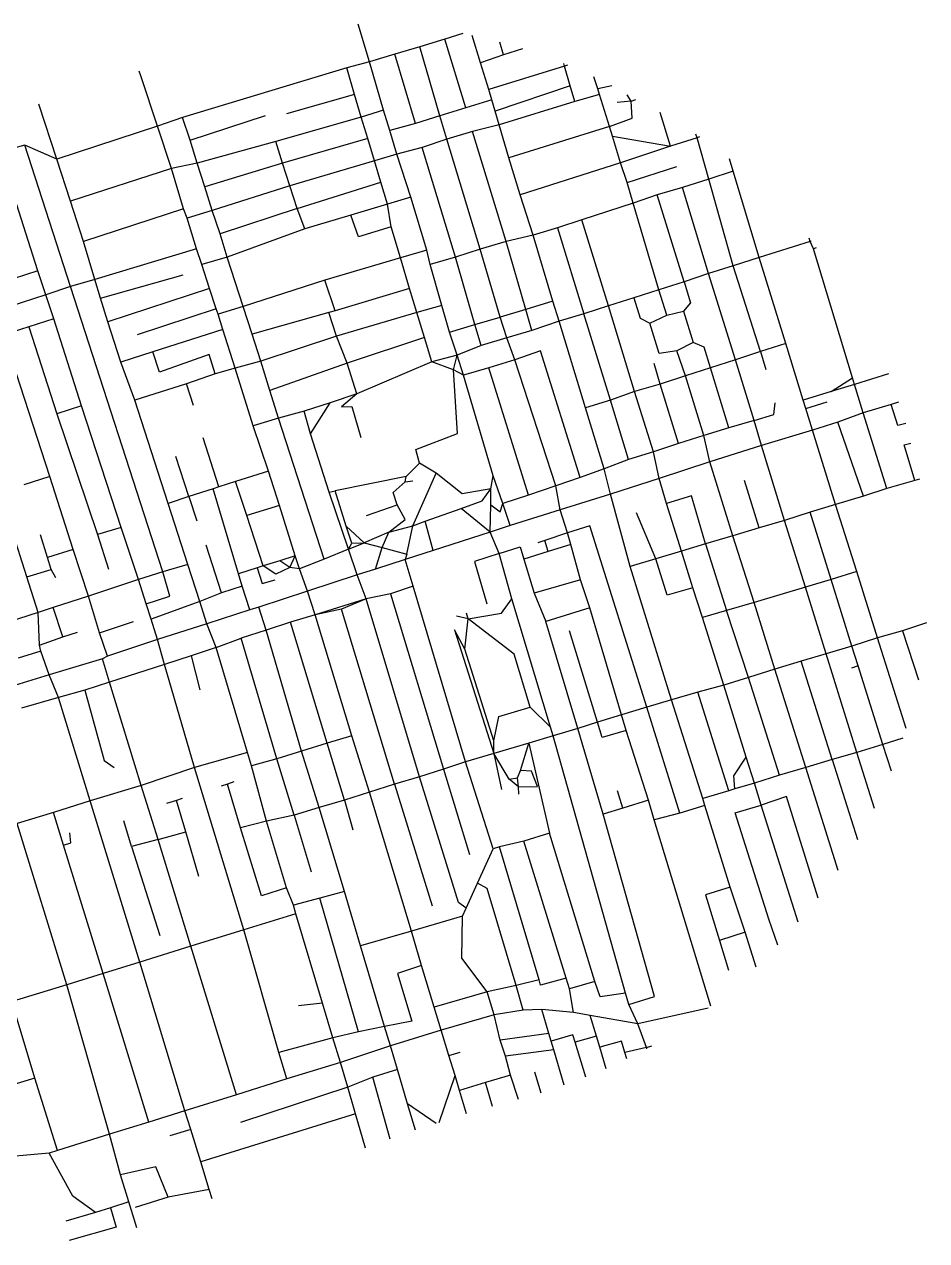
# Model space of a CAD drawing. Header units: metres. Extents: x 625162 to 628314, y 4834254 to 4836683.
# Drawn here: x 626588 to 628314, y 4834355 to 4836683 of the extents above; entities that cross this region are included whole.
import ezdxf

# ---------------------------------------------------------------- set-up
doc = ezdxf.new("R2010")
doc.units = ezdxf.units.M

msp = doc.modelspace()

# ---------------------------------------------------------------- linework, layer by layer
at = {"layer": 'ROADS'}
for points in [[(627248.2, 4836611.1), (627226.6, 4836682.8)], [(627392.5, 4836654.2), (627344.5, 4836639.6)], [(627427.2, 4836665.3), (627392.5, 4836654.2)], [(627432.4, 4836522.9), (627392.5, 4836654.2)], [(627460.6, 4836608.9), (627444.6, 4836661.2)], [(627344.5, 4836639.6), (627297, 4836625.4)], [(627383, 4836507.8), (627344.5, 4836639.6)], [(627505, 4836624.4), (627497.9, 4836648.8)], [(627541, 4836636.1), (627505, 4836624.4)], [(627248.2, 4836611.1), (627204.8, 4836599.3)], [(627297, 4836625.4), (627248.2, 4836611.1)], [(627275.3, 4836518.6), (627248.2, 4836611.1)], [(627336.4, 4836493.2), (627297, 4836625.4)], [(627505, 4836624.4), (627460.6, 4836608.9)], [(627476.5, 4836557.8), (627460.6, 4836608.9)], [(627621.7, 4836602.9), (627620.1, 4836608.1)], [(626810.7, 4836583.9), (626807.6, 4836593.3)], [(626842.5, 4836488), (626810.7, 4836583.9)], [(627204.8, 4836599.3), (626890.6, 4836504.7)], [(627219.5, 4836548.7), (627204.8, 4836599.3)], [(627621.7, 4836602.9), (627476.5, 4836557.8)], [(627627.2, 4836604.8), (627621.7, 4836602.9)], [(627632, 4836565.2), (627621.7, 4836602.9)], [(627632, 4836565.2), (627488.6, 4836516.8)], [(627641.4, 4836535), (627632, 4836565.2)], [(627684.9, 4836559.3), (627677.7, 4836582)], [(627712, 4836564.8), (627684.9, 4836559.3)], [(627219.5, 4836548.7), (627089.7, 4836511.2)], [(627232.7, 4836505.2), (627219.5, 4836548.7)], [(627482.3, 4836538.2), (627432.4, 4836522.9)], [(627482.3, 4836538.2), (627476.5, 4836557.8)], [(627488.6, 4836516.8), (627482.3, 4836538.2)], [(627688.5, 4836548.2), (627641.4, 4836535)], [(627688.5, 4836548.2), (627684.9, 4836559.3)], [(627707.4, 4836487.3), (627688.5, 4836548.2)], [(627748.9, 4836536), (627741.6, 4836547.6)], [(627748.9, 4836536), (627757.8, 4836539.1)], [(626616.3, 4836528), (626615.6, 4836530.2)], [(626650.5, 4836424.6), (626616.3, 4836528)], [(627275.3, 4836518.6), (627232.7, 4836505.2)], [(627287, 4836479.6), (627275.3, 4836518.6)], [(627432.4, 4836522.9), (627383, 4836507.8)], [(627496.4, 4836490.6), (627488.6, 4836516.8)], [(627641.4, 4836535), (627496.4, 4836490.6)], [(627707.4, 4836487.3), (627750.6, 4836502.9), (627748.9, 4836536)], [(627748.9, 4836536), (627722.4, 4836533.2)], [(627824.2, 4836449.4), (627804.4, 4836514.1)], [(626890.6, 4836504.7), (626842.5, 4836488)], [(626905, 4836461.3), (626890.6, 4836504.7)], [(626905, 4836461.3), (627049.2, 4836508)], [(627232.7, 4836505.2), (627069.1, 4836458.7)], [(627245, 4836464), (627232.7, 4836505.2)], [(627336.4, 4836493.2), (627287, 4836479.6)], [(627383, 4836507.8), (627336.4, 4836493.2)], [(627396.1, 4836462.8), (627383, 4836507.8)], [(627496.4, 4836490.6), (627445.5, 4836477.6)], [(627514.9, 4836427.6), (627496.4, 4836490.6)], [(626842.5, 4836488), (626650.5, 4836424.6)], [(626869.6, 4836406.9), (626842.5, 4836488)], [(627300.6, 4836434.3), (627287, 4836479.6)], [(627445.5, 4836477.6), (627396.1, 4836462.8)], [(627509.6, 4836267), (627445.5, 4836477.6)], [(627707.4, 4836487.3), (627514.9, 4836427.6)], [(627713, 4836468.6), (627707.4, 4836487.3)], [(627728.3, 4836417.9), (627713, 4836468.6)], [(627713, 4836468.6), (627824.2, 4836449.4)], [(627875, 4836465.7), (627872.5, 4836472.6)], [(627879.7, 4836467.2), (627875, 4836465.7)], [(626589.1, 4836451.8), (626541.3, 4836438.7)], [(626676.6, 4836180.9), (626589.1, 4836451.8)], [(626650.5, 4836424.6), (626589.1, 4836451.8)], [(626918.8, 4836417.2), (626905, 4836461.3)], [(627069.1, 4836458.7), (626918.8, 4836417.2)], [(627081.8, 4836417.1), (627069.1, 4836458.7)], [(627245, 4836464), (627081.8, 4836417.1)], [(627257.8, 4836421.8), (627245, 4836464)], [(627349.1, 4836447.3), (627300.6, 4836434.3)], [(627396.1, 4836462.8), (627349.1, 4836447.3)], [(627412.6, 4836236.9), (627349.1, 4836447.3)], [(627460.3, 4836252.4), (627396.1, 4836462.8)], [(627824.2, 4836449.4), (627728.3, 4836417.9)], [(627875, 4836465.7), (627824.2, 4836449.4)], [(627897.8, 4836386.4), (627875, 4836465.7)], [(626676.1, 4836344.4), (626650.5, 4836424.6)], [(627257.8, 4836421.8), (627096, 4836373.8)], [(627300.6, 4836434.3), (627257.8, 4836421.8)], [(627270.1, 4836380.6), (627257.8, 4836421.8)], [(627327.4, 4836352), (627300.6, 4836434.3)], [(627536.7, 4836356.7), (627514.9, 4836427.6)], [(627943.9, 4836401.8), (627936.8, 4836425.4)], [(626869.6, 4836406.9), (626676.1, 4836344.4)], [(626918.8, 4836417.2), (626869.6, 4836406.9)], [(626892.6, 4836329.8), (626869.6, 4836406.9)], [(626933.1, 4836371.6), (626918.8, 4836417.2)], [(627081.8, 4836417.1), (626933.1, 4836371.6)], [(627096, 4836373.8), (627081.8, 4836417.1)], [(627728.3, 4836417.9), (627536.7, 4836356.7)], [(627741.3, 4836379.8), (627728.3, 4836417.9)], [(627741.3, 4836379.8), (627836.2, 4836410.7)], [(627943.9, 4836401.8), (627897.8, 4836386.4)], [(627993.9, 4836236.6), (627943.9, 4836401.8)], [(626613.9, 4836211.1), (626555.2, 4836395.6)], [(627096, 4836373.8), (626947.5, 4836326.8)], [(627110.1, 4836330.6), (627096, 4836373.8)], [(627110.1, 4836330.6), (627270.1, 4836380.6)], [(627282.9, 4836338.9), (627270.1, 4836380.6)], [(627752.6, 4836340.7), (627741.3, 4836379.8)], [(627897.8, 4836386.4), (627846.9, 4836370.7)], [(627944.4, 4836220.9), (627897.8, 4836386.4)], [(626947.5, 4836326.8), (626933.1, 4836371.6)], [(627327.4, 4836352), (627282.9, 4836338.9)], [(627358.3, 4836250.5), (627327.4, 4836352)], [(627561.4, 4836279.2), (627536.7, 4836356.7)], [(627798.6, 4836356.2), (627752.6, 4836340.7)], [(627846.9, 4836370.7), (627798.6, 4836356.2)], [(627850.6, 4836190.2), (627798.6, 4836356.2)], [(627897.1, 4836205.9), (627846.9, 4836370.7)], [(626701.1, 4836267.4), (626676.1, 4836344.4)], [(626892.6, 4836329.8), (626701.1, 4836267.4)], [(626899.8, 4836312), (626892.6, 4836329.8)], [(626947.5, 4836326.8), (626899.8, 4836312)], [(626962.4, 4836281.6), (626947.5, 4836326.8)], [(627110.1, 4836330.6), (626962.4, 4836281.6)], [(627124.4, 4836291.3), (627110.1, 4836330.6)], [(627282.9, 4836338.9), (627212.8, 4836317.5)], [(627289.7, 4836295), (627282.9, 4836338.9)], [(627752.6, 4836340.7), (627654.6, 4836308.6)], [(627801.8, 4836174.6), (627752.6, 4836340.7)], [(626917.3, 4836253.1), (626899.8, 4836312)], [(627212.8, 4836317.5), (627124.4, 4836291.3)], [(627289.7, 4836295), (627227.2, 4836276.4), (627212.8, 4836317.5)], [(627654.6, 4836308.6), (627608, 4836293.5)], [(627705.8, 4836144.3), (627654.6, 4836308.6)], [(626976, 4836237.1), (626962.4, 4836281.6)], [(627124.4, 4836291.3), (626976, 4836237.1)], [(627308, 4836235.7), (627289.7, 4836295)], [(627608, 4836293.5), (627561.4, 4836279.2)], [(627608, 4836293.5), (627658.3, 4836128.6)], [(626722.7, 4836194.7), (626701.1, 4836267.4)], [(627509.6, 4836267), (627460.3, 4836252.4)], [(627561.4, 4836279.2), (627509.6, 4836267)], [(627547.2, 4836137), (627509.6, 4836267)], [(627599.4, 4836153.1), (627561.4, 4836279.2)], [(628091.3, 4836267.5), (627993.9, 4836236.6)], [(628091.3, 4836267.5), (628089.5, 4836273.5)], [(628091.3, 4836267.5), (628093.5, 4836268.2)], [(628097.6, 4836253.4), (628091.3, 4836267.5)], [(626917.3, 4836253.1), (626722.7, 4836194.7)], [(626927.8, 4836223), (626917.3, 4836253.1)], [(626976, 4836237.1), (626927.8, 4836223)], [(627007, 4836142.7), (626976, 4836237.1)], [(627308, 4836235.7), (627163.2, 4836193.2)], [(627358.3, 4836250.5), (627308, 4836235.7)], [(627324.6, 4836177.4), (627308, 4836235.7)], [(627364.3, 4836223), (627358.3, 4836250.5)], [(627412.6, 4836236.9), (627364.3, 4836223)], [(627460.3, 4836252.4), (627412.6, 4836236.9)], [(627450.1, 4836108.1), (627412.6, 4836236.9)], [(627498.6, 4836122.5), (627460.3, 4836252.4)], [(627993.9, 4836236.6), (627944.4, 4836220.9)], [(628045.1, 4836071.7), (627993.9, 4836236.6)], [(628103.2, 4836255.1), (628097.6, 4836253.4)], [(628172.6, 4836006.2), (628097.6, 4836253.4)], [(626613.9, 4836211.1), (626566.6, 4836195.6)], [(626629.4, 4836165.4), (626613.9, 4836211.1)], [(626942, 4836177.3), (626927.8, 4836223)], [(627386.7, 4836144.8), (627364.3, 4836223)], [(627944.4, 4836220.9), (627897.1, 4836205.9)], [(627996.6, 4836056.5), (627944.4, 4836220.9)], [(626722.7, 4836194.7), (626676.6, 4836180.9)], [(626734, 4836158.7), (626722.7, 4836194.7)], [(626734, 4836158.7), (626892, 4836203.2)], [(627163.2, 4836193.2), (627007, 4836142.7)], [(627182.5, 4836134.8), (627163.2, 4836193.2)], [(627850.6, 4836190.2), (627801.8, 4836174.6)], [(627850.6, 4836190.2), (627862.8, 4836149.7), (627848.8, 4836134)], [(627897.1, 4836205.9), (627850.6, 4836190.2)], [(627948.5, 4836040.8), (627897.1, 4836205.9)], [(626629.4, 4836165.4), (626534.3, 4836134.8)], [(626676.6, 4836180.9), (626629.4, 4836165.4)], [(626644.3, 4836119.5), (626629.4, 4836165.4)], [(626852.8, 4835634.9), (626676.6, 4836180.9)], [(626942, 4836177.3), (626748, 4836113.7)], [(626955.3, 4836138.5), (626942, 4836177.3)], [(627324.6, 4836177.4), (627182.5, 4836134.8)], [(627339.1, 4836131.2), (627324.6, 4836177.4)], [(627801.8, 4836174.6), (627754.4, 4836159.3)], [(627817.4, 4836126.4), (627801.8, 4836174.6)], [(626748, 4836113.7), (626734, 4836158.7)], [(627007, 4836142.7), (626958.7, 4836128)], [(627023.7, 4836090.1), (627007, 4836142.7)], [(627386.7, 4836144.8), (627339.1, 4836131.2)], [(627401.7, 4836093.9), (627386.7, 4836144.8)], [(627599.4, 4836153.1), (627547.2, 4836137)], [(627611.5, 4836114.5), (627599.4, 4836153.1)], [(627705.8, 4836144.3), (627658.3, 4836128.6)], [(627754.4, 4836159.3), (627705.8, 4836144.3)], [(627755.6, 4835979.9), (627705.8, 4836144.3)], [(627754.4, 4836159.3), (627766.5, 4836120.4), (627784.4, 4836110.7)], [(626644.3, 4836119.5), (626596.5, 4836104.2)], [(626697.5, 4835952.5), (626644.3, 4836119.5)], [(626955.3, 4836138.5), (626803.6, 4836088.8)], [(626958.7, 4836128), (626955.3, 4836138.5)], [(626967.9, 4836099.1), (626958.7, 4836128)], [(627170.7, 4836131.4), (627023.7, 4836090.1)], [(627182.5, 4836134.8), (627170.7, 4836131.4)], [(627185.5, 4836086), (627170.7, 4836131.4)], [(627339.1, 4836131.2), (627185.5, 4836086)], [(627353.7, 4836083.5), (627339.1, 4836131.2)], [(627450.1, 4836108.1), (627498.6, 4836122.5)], [(627547.2, 4836137), (627498.6, 4836122.5)], [(627510.9, 4836082.9), (627498.6, 4836122.5)], [(627559, 4836097.2), (627547.2, 4836137)], [(627658.3, 4836128.6), (627611.5, 4836114.5)], [(627709.4, 4835963.5), (627658.3, 4836128.6)], [(627784.4, 4836110.7), (627817.4, 4836126.4)], [(627817.4, 4836126.4), (627848.8, 4836134)], [(627848.8, 4836134), (627867.9, 4836073.7)], [(626596.5, 4836104.2), (626549.1, 4836088.9)], [(626596.5, 4836104.2), (626650, 4835937.3)], [(626772.8, 4836036.4), (626748, 4836113.7)], [(626967.9, 4836099.1), (626833.9, 4836056.3)], [(626991.4, 4836024.6), (626967.9, 4836099.1)], [(627401.7, 4836093.9), (627450.1, 4836108.1)], [(627461.8, 4836068.5), (627450.1, 4836108.1)], [(627559, 4836097.2), (627510.9, 4836082.9)], [(627611.5, 4836114.5), (627559, 4836097.2)], [(627661.8, 4835948.9), (627611.5, 4836114.5)], [(627836.2, 4836057.8), (627802.4, 4836052.6), (627784.4, 4836110.7)], [(626637, 4835817.3), (626549.1, 4836088.9)], [(627040.5, 4836038.1), (627023.7, 4836090.1)], [(627185.5, 4836086), (627040.5, 4836038.1)], [(627205.5, 4836034.5), (627185.5, 4836086)], [(627353.7, 4836083.5), (627205.5, 4836034.5)], [(627367.6, 4836036.7), (627353.7, 4836083.5)], [(627416, 4836050), (627401.7, 4836093.9)], [(627510.9, 4836082.9), (627461.8, 4836068.5)], [(627526.6, 4836041), (627510.9, 4836082.9)], [(627867.9, 4836073.7), (627836.2, 4836057.8)], [(627901, 4836025.7), (627888.6, 4836065.3), (627867.9, 4836073.7)], [(628045.1, 4836071.7), (627996.6, 4836056.5)], [(628078.1, 4835963.4), (628045.1, 4836071.7)], [(626833.9, 4836056.3), (626772.8, 4836036.4)], [(626953.4, 4836013.7), (626941.8, 4836050.9), (626846.9, 4836017), (626833.9, 4836056.3)], [(627416, 4836050), (627367.6, 4836036.7)], [(627409.2, 4836021.6), (627416, 4836050)], [(627461.8, 4836068.5), (627416, 4836050)], [(627428.5, 4836011.5), (627416, 4836050)], [(627651.4, 4835815.3), (627575.3, 4836057.9), (627526.6, 4836041)], [(627852.8, 4836010), (627836.2, 4836057.8)], [(627996.6, 4836056.5), (627948.5, 4836040.8)], [(627996.6, 4836056.5), (628006.8, 4836022.1)], [(626799.3, 4835963.6), (626772.8, 4836036.4)], [(626991.4, 4836024.6), (626953.4, 4836013.7)], [(627040.5, 4836038.1), (626991.4, 4836024.6)], [(627026, 4835914.4), (626991.4, 4836024.6)], [(627057.5, 4835981.8), (627040.5, 4836038.1)], [(627205.5, 4836034.5), (627057.5, 4835981.8)], [(627224.1, 4835975.5), (627205.5, 4836034.5)], [(627367.6, 4836036.7), (627224.1, 4835975.5)], [(627409.2, 4836021.6), (627367.6, 4836036.7)], [(627476.7, 4836025.6), (627428.5, 4836011.5)], [(627526.6, 4836041), (627476.7, 4836025.6)], [(627552.4, 4835781.5), (627476.7, 4836025.6)], [(627604.7, 4835799.8), (627526.6, 4836041)], [(627804.6, 4835994.5), (627792.9, 4836034)], [(627901, 4836025.7), (627852.8, 4836010)], [(627948.5, 4836040.8), (627901, 4836025.7)], [(627936, 4835910.8), (627901, 4836025.7)], [(627984.3, 4835924.9), (627948.5, 4836040.8)], [(626953.4, 4836013.7), (626898.5, 4835995)], [(627344.3, 4835843.1), (627337, 4835869.2), (627416.8, 4835899.7), (627409.2, 4836021.6)], [(627428.5, 4836011.5), (627409.2, 4836021.6)], [(627485.1, 4835819.1), (627428.5, 4836011.5)], [(627852.8, 4836010), (627804.6, 4835994.5)], [(627888.1, 4835896), (627852.8, 4836010)], [(628131.8, 4835980.2), (628172.6, 4836006.2)], [(628176.3, 4835993.8), (628172.6, 4836006.2)], [(628241.3, 4836013.9), (628176.3, 4835993.8)], [(626898.5, 4835995), (626799.3, 4835963.6)], [(626911.7, 4835953.3), (626898.5, 4835995)], [(627074.6, 4835929), (627057.5, 4835981.8)], [(627755.6, 4835979.9), (627709.4, 4835963.5)], [(627804.6, 4835994.5), (627755.6, 4835979.9)], [(627791.5, 4835864.7), (627755.6, 4835979.9)], [(627839.6, 4835880.4), (627804.6, 4835994.5)], [(628131.8, 4835980.2), (628078.1, 4835963.4)], [(628176.3, 4835993.8), (628131.8, 4835980.2)], [(628193.1, 4835939.1), (628176.3, 4835993.8)], [(626863.3, 4835765.8), (626799.3, 4835963.6)], [(627173.3, 4835958.8), (627123.7, 4835942.6)], [(627135.8, 4835899.2), (627173.3, 4835958.8)], [(627224.1, 4835975.5), (627173.3, 4835958.8)], [(627224.1, 4835975.5), (627194.8, 4835951.1), (627214.3, 4835951.3), (627231.8, 4835892.1)], [(627709.4, 4835963.5), (627661.8, 4835948.9)], [(627743.7, 4835850.2), (627709.4, 4835963.5)], [(627984.3, 4835924.9), (628021.7, 4835936.1), (628024.4, 4835958.4)], [(628082.9, 4835947.4), (628078.1, 4835963.4)], [(628082.9, 4835947.4), (628124.2, 4835960.2)], [(628246.1, 4835955.3), (628193.1, 4835939.1)], [(628260.5, 4835959.7), (628246.1, 4835955.3)], [(628274.3, 4835918.7), (628259.2, 4835915.3), (628246.1, 4835955.3)], [(626697.5, 4835952.5), (626650, 4835937.3)], [(626650, 4835937.3), (626728.1, 4835706.3)], [(626773.6, 4835719.7), (626697.5, 4835952.5)], [(627123.7, 4835942.6), (627074.6, 4835929)], [(627135.8, 4835899.2), (627123.7, 4835942.6)], [(627697.5, 4835832.5), (627661.8, 4835948.9)], [(628096.1, 4835906), (628082.9, 4835947.4)], [(628193.1, 4835939.1), (628144.2, 4835921.8)], [(628238.1, 4835794.4), (628193.1, 4835939.1)], [(627074.6, 4835929), (627026, 4835914.4)], [(627055.3, 4835828), (627026, 4835914.4)], [(627161.8, 4835659.6), (627074.6, 4835929)], [(627936, 4835910.8), (627888.1, 4835896)], [(627984.3, 4835924.9), (627936, 4835910.8)], [(627998.6, 4835876.7), (627984.3, 4835924.9)], [(628144.2, 4835921.8), (628096.1, 4835906)], [(628193.7, 4835779.9), (628144.2, 4835921.8)], [(626960.2, 4835797.8), (626930.2, 4835891.4)], [(627171.4, 4835787.8), (627135.8, 4835899.2)], [(627888.1, 4835896), (627839.6, 4835880.4)], [(627899.5, 4835845.6), (627888.1, 4835896)], [(628096.1, 4835906), (627998.6, 4835876.7)], [(628140.2, 4835763.8), (628096.1, 4835906)], [(627791.5, 4835864.7), (627743.7, 4835850.2)], [(627839.6, 4835880.4), (627791.5, 4835864.7)], [(627802.4, 4835813.7), (627791.5, 4835864.7)], [(627998.6, 4835876.7), (627899.5, 4835845.6)], [(628042.1, 4835733.4), (627998.6, 4835876.7)], [(628291.9, 4835809.8), (628271, 4835877.8), (628283.9, 4835881.6)], [(626902.8, 4835779), (626878.1, 4835855.6)], [(627318.5, 4835817.8), (627344.3, 4835843.1)], [(627375.8, 4835823.8), (627344.3, 4835843.1)], [(627743.7, 4835850.2), (627697.5, 4835832.5)], [(627899.5, 4835845.6), (627802.4, 4835813.7)], [(627943.8, 4835704.1), (627899.5, 4835845.6)], [(626637, 4835817.3), (626587, 4835801.3)], [(626681.2, 4835678.1), (626637, 4835817.3)], [(627055.3, 4835828), (626992, 4835807.7)], [(627075.9, 4835762), (627055.3, 4835828)], [(627318.5, 4835817.8), (627182.4, 4835790.2)], [(627316.9, 4835807.6), (627318.5, 4835817.8)], [(627331.5, 4835723.2), (627375.8, 4835823.8)], [(627480.2, 4835793.8), (627425.5, 4835784.2), (627375.8, 4835823.8)], [(627480.2, 4835793.8), (627485.1, 4835819.1)], [(627503.3, 4835765.7), (627485.1, 4835819.1)], [(627651.4, 4835815.3), (627604.7, 4835799.8)], [(627697.5, 4835832.5), (627651.4, 4835815.3)], [(627709.4, 4835783.8), (627697.5, 4835832.5)], [(626949.5, 4835793.7), (626902.8, 4835779)], [(626960.2, 4835797.8), (626949.5, 4835793.7)], [(626997.5, 4835631.2), (626949.5, 4835793.7)], [(626992, 4835807.7), (626960.2, 4835797.8)], [(627014, 4835742.7), (626992, 4835807.7)], [(627301.4, 4835763), (627293.6, 4835787.1), (627316.9, 4835807.6)], [(627316.9, 4835807.6), (627331, 4835809.5)], [(627423.5, 4835756.3), (627463.7, 4835771.2), (627480.2, 4835793.8)], [(627480.3, 4835763.5), (627480.2, 4835793.8)], [(627604.7, 4835799.8), (627552.4, 4835781.5)], [(627613.2, 4835753.9), (627604.7, 4835799.8)], [(627802.4, 4835813.7), (627709.4, 4835783.8)], [(627816.9, 4835766.1), (627802.4, 4835813.7)], [(627993.8, 4835719.1), (627966.1, 4835809.9)], [(628238.1, 4835794.4), (628193.7, 4835779.9)], [(628291.9, 4835809.8), (628238.1, 4835794.4)], [(628300.4, 4835812.3), (628291.9, 4835809.8)], [(626593, 4835625.3), (626541, 4835786.4)], [(626902.8, 4835779), (626863.3, 4835765.8)], [(626902.8, 4835779), (626918, 4835732.4)], [(627171.4, 4835787.8), (627182.4, 4835790.2)], [(627208.4, 4835678.4), (627171.4, 4835787.8)], [(627204, 4835722.7), (627182.4, 4835790.2)], [(627552.4, 4835781.5), (627503.3, 4835765.7)], [(627709.4, 4835783.8), (627613.2, 4835753.9)], [(627747.2, 4835645), (627709.4, 4835783.8)], [(627891.4, 4835688.5), (627864.4, 4835780.7), (627816.9, 4835766.1)], [(628193.7, 4835779.9), (628140.2, 4835763.8)], [(626900.7, 4835649.3), (626863.3, 4835765.8)], [(627075.9, 4835762), (627014, 4835742.7)], [(627106.5, 4835666), (627075.9, 4835762)], [(627242.8, 4835742.9), (627301.4, 4835763)], [(627285.5, 4835710.8), (627316.8, 4835735.4), (627301.4, 4835763)], [(627354.7, 4835732.1), (627423.5, 4835756.3)], [(627479.4, 4835710.9), (627423.5, 4835756.3)], [(627479.4, 4835710.9), (627480.3, 4835763.5)], [(627480.3, 4835763.5), (627498.5, 4835749.7), (627503.3, 4835765.7)], [(627517.2, 4835723.5), (627503.3, 4835765.7)], [(627613.2, 4835753.9), (627517.2, 4835723.5)], [(627627, 4835709.6), (627613.2, 4835753.9)], [(627796.4, 4835659.7), (627759.4, 4835748.2)], [(627845.5, 4835674.6), (627816.9, 4835766.1)], [(628091.5, 4835749.5), (628042.1, 4835733.4)], [(628140.2, 4835763.8), (628091.5, 4835749.5)], [(628131.3, 4835620.6), (628091.5, 4835749.5)], [(628180.5, 4835635.8), (628140.2, 4835763.8)], [(627044.8, 4835646.4), (627014, 4835742.7)], [(627214.3, 4835689.8), (627204, 4835722.7)], [(627238.5, 4835690.9), (627204, 4835722.7)], [(627285.5, 4835710.8), (627331.5, 4835723.2)], [(627319.9, 4835669.1), (627331.5, 4835723.2)], [(627331.5, 4835723.2), (627354.7, 4835732.1)], [(627370.2, 4835675.6), (627354.7, 4835732.1)], [(627517.2, 4835723.5), (627479.4, 4835710.9)], [(627779.1, 4835376.3), (627670, 4835723), (627627, 4835709.6)], [(628042.1, 4835733.4), (627993.8, 4835719.1)], [(628082.3, 4835606), (628042.1, 4835733.4)], [(626632.5, 4835662.5), (626618.8, 4835705.6)], [(626773.6, 4835719.7), (626728.1, 4835706.3)], [(626728.1, 4835706.3), (626748.9, 4835640.3)], [(626806.2, 4835620.3), (626773.6, 4835719.7)], [(627285.5, 4835710.8), (627238.5, 4835690.9)], [(627272.8, 4835681.8), (627285.5, 4835710.8)], [(627479.4, 4835710.9), (627370.2, 4835675.6)], [(627496.4, 4835670.4), (627479.4, 4835710.9)], [(627627, 4835709.6), (627583.7, 4835695)], [(627633.8, 4835687.2), (627627, 4835709.6)], [(627943.8, 4835704.1), (627891.4, 4835688.5)], [(627993.8, 4835719.1), (627943.8, 4835704.1)], [(627984.1, 4835576.4), (627943.8, 4835704.1)], [(626681.2, 4835678.1), (626632.5, 4835662.5)], [(626710.5, 4835588.6), (626681.2, 4835678.1)], [(626965, 4835594.9), (626935.7, 4835686.1)], [(627208.4, 4835678.4), (627161.8, 4835659.6)], [(627208.4, 4835678.4), (627238.5, 4835690.9)], [(627208.4, 4835678.4), (627214.3, 4835689.8)], [(627225.1, 4835629.2), (627208.4, 4835678.4)], [(627214.3, 4835689.8), (627238.5, 4835690.9)], [(627238.5, 4835690.9), (627272.8, 4835681.8)], [(627260, 4835640.3), (627272.8, 4835681.8)], [(627272.8, 4835681.8), (627319.9, 4835669.1)], [(627370.2, 4835675.6), (627316.9, 4835658.4)], [(627496.4, 4835670.4), (627536.9, 4835682.9), (627543.9, 4835659.6)], [(627583.7, 4835695), (627570.5, 4835690.9)], [(627590.3, 4835673.8), (627583.7, 4835695)], [(627633.8, 4835687.2), (627590.3, 4835673.8)], [(627652.2, 4835619.8), (627633.8, 4835687.2)], [(627891.4, 4835688.5), (627845.5, 4835674.6)], [(627891.4, 4835688.5), (627931.3, 4835560.8)], [(626639.2, 4835639.5), (626632.5, 4835662.5)], [(627076.7, 4835656.4), (627044.8, 4835646.4)], [(627106.5, 4835666), (627076.7, 4835656.4)], [(627095.9, 4835643.7), (627076.7, 4835656.4)], [(627095.9, 4835643.7), (627106.5, 4835666)], [(627114.5, 4835641.1), (627106.5, 4835666)], [(627161.8, 4835659.6), (627114.5, 4835641.1)], [(627316.9, 4835658.4), (627260, 4835640.3)], [(627319.9, 4835669.1), (627316.9, 4835658.4)], [(627332.2, 4835607.4), (627316.9, 4835658.4)], [(627496.4, 4835670.4), (627449.2, 4835654.9), (627473, 4835574)], [(627520.4, 4835583.7), (627496.4, 4835670.4)], [(627590.3, 4835673.8), (627543.9, 4835659.6)], [(627543.9, 4835659.6), (627563.6, 4835594.2)], [(627796.4, 4835659.7), (627747.2, 4835645)], [(627845.5, 4835674.6), (627796.4, 4835659.7)], [(627866.7, 4835604.2), (627817.6, 4835590.6), (627796.4, 4835659.7)], [(627866.7, 4835604.2), (627845.5, 4835674.6)], [(626593, 4835625.3), (626639.2, 4835639.5)], [(626648.1, 4835623.7), (626639.2, 4835639.5)], [(626852.8, 4835634.9), (626806.2, 4835620.3)], [(626821.1, 4835574.1), (626866.3, 4835588.6), (626852.8, 4835634.9)], [(626900.7, 4835649.3), (626852.8, 4835634.9)], [(626923.8, 4835578.3), (626900.7, 4835649.3)], [(627033.7, 4835642.6), (626997.5, 4835631.2)], [(627005.1, 4835607.5), (626997.5, 4835631.2)], [(627044.8, 4835646.4), (627033.7, 4835642.6)], [(627033.7, 4835642.6), (627043.3, 4835613), (627068.2, 4835619.9)], [(627095.9, 4835643.7), (627069.1, 4835630.5), (627044.8, 4835646.4)], [(627114.5, 4835641.1), (627095.9, 4835643.7)], [(627129.6, 4835598.1), (627114.5, 4835641.1)], [(627225.1, 4835629.2), (627129.6, 4835598.1)], [(627260, 4835640.3), (627225.1, 4835629.2)], [(627242.1, 4835583.7), (627225.1, 4835629.2)], [(627825.9, 4835390.4), (627747.2, 4835645)], [(628180.5, 4835635.8), (628131.3, 4835620.6)], [(628220.5, 4835508.6), (628180.5, 4835635.8)], [(626614.6, 4835557.3), (626593, 4835625.3)], [(626806.2, 4835620.3), (626710.5, 4835588.6)], [(626821.1, 4835574.1), (626806.2, 4835620.3)], [(627005.1, 4835607.5), (626965, 4835594.9)], [(627019.5, 4835562.3), (627005.1, 4835607.5)], [(627332.2, 4835607.4), (627288.4, 4835592.8)], [(627432.2, 4835271.5), (627332.2, 4835607.4)], [(627652.2, 4835619.8), (627563.6, 4835594.2)], [(627670.2, 4835565.9), (627652.2, 4835619.8)], [(628082.3, 4835606), (627984.1, 4835576.4)], [(628131.3, 4835620.6), (628082.3, 4835606)], [(628121.9, 4835478.2), (628082.3, 4835606)], [(628170.9, 4835493.1), (628131.3, 4835620.6)], [(626710.5, 4835588.6), (626643.3, 4835566.9)], [(626731.7, 4835518.2), (626710.5, 4835588.6)], [(626965, 4835594.9), (626923.8, 4835578.3)], [(627129.6, 4835598.1), (627036.9, 4835567.7)], [(627144.7, 4835552.7), (627129.6, 4835598.1)], [(627242.1, 4835583.7), (627144.7, 4835552.7)], [(627242.1, 4835583.7), (627194.8, 4835563.7)], [(627288.4, 4835592.8), (627242.1, 4835583.7)], [(627343.8, 4835242.8), (627242.1, 4835583.7)], [(627288.4, 4835592.8), (627389.8, 4835257.8)], [(627436.9, 4835545.4), (627500.7, 4835555.7), (627520.4, 4835583.7)], [(627594.9, 4835337.6), (627520.4, 4835583.7)], [(627563.6, 4835594.2), (627585.6, 4835540.3)], [(627885.2, 4835547.5), (627866.7, 4835604.2)], [(626643.3, 4835566.9), (626614.6, 4835557.3)], [(626661.9, 4835510.7), (626643.3, 4835566.9)], [(626830.5, 4835544.8), (626821.1, 4835574.1)], [(626923.8, 4835578.3), (626830.5, 4835544.8)], [(626937.4, 4835535.9), (626923.8, 4835578.3)], [(627019.5, 4835562.3), (626937.4, 4835535.9)], [(627036.9, 4835567.7), (627019.5, 4835562.3)], [(627050.8, 4835523.6), (627036.9, 4835567.7)], [(627194.8, 4835563.7), (627144.7, 4835552.7)], [(627296.2, 4835228.6), (627194.8, 4835563.7)], [(627670.2, 4835565.9), (627585.6, 4835540.3)], [(627730.5, 4835361.7), (627670.2, 4835565.9)], [(627931.3, 4835560.8), (627885.2, 4835547.5)], [(627984.1, 4835576.4), (627931.3, 4835560.8)], [(627973.6, 4835433), (627931.3, 4835560.8)], [(628023.9, 4835449.1), (627984.1, 4835576.4)], [(626614.6, 4835557.3), (626518.7, 4835526.9)], [(626616.9, 4835494.8), (626614.6, 4835557.3)], [(626731.7, 4835518.2), (626797, 4835539.9)], [(626842.7, 4835505.5), (626830.5, 4835544.8)], [(626937.4, 4835535.9), (626842.7, 4835505.5)], [(626954.8, 4835490.6), (626937.4, 4835535.9)], [(627097, 4835538.5), (627050.8, 4835523.6)], [(627144.7, 4835552.7), (627097, 4835538.5)], [(627167.3, 4835307.1), (627097, 4835538.5)], [(627214.4, 4835321.2), (627144.7, 4835552.7)], [(627436.9, 4835545.4), (627415.1, 4835550.2)], [(627430.7, 4835486.8), (627436.9, 4835545.4)], [(627436.9, 4835545.4), (627433.7, 4835555.9)], [(627555.8, 4835376.1), (627525.4, 4835477.5), (627436.9, 4835545.4)], [(627646.7, 4835335.1), (627585.6, 4835540.3)], [(627926, 4835418.4), (627885.2, 4835547.5)], [(628314.3, 4835537.8), (628267.9, 4835522.4)], [(626661.9, 4835510.7), (626689.8, 4835519.6)], [(626747.4, 4835474), (626731.7, 4835518.2)], [(627050.8, 4835523.6), (627002.6, 4835508.2)], [(627118.1, 4835291.8), (627050.8, 4835523.6)], [(627430.7, 4835486.8), (627410.9, 4835523.8), (627486.5, 4835287.5)], [(627684.4, 4835347.3), (627631.1, 4835521.9)], [(628267.9, 4835522.4), (628220.5, 4835508.6)], [(628267.9, 4835522.4), (628298.6, 4835428.7)], [(626616.9, 4835494.8), (626661.9, 4835510.7)], [(626619.7, 4835483.2), (626616.9, 4835494.8)], [(626842.7, 4835505.5), (626747.4, 4835474)], [(626856.2, 4835457.6), (626842.7, 4835505.5)], [(626954.8, 4835490.6), (626907.2, 4835474.2)], [(626954.8, 4835490.6), (627002.6, 4835508.2)], [(627014.9, 4835289.5), (626954.8, 4835490.6)], [(627071.2, 4835277.4), (627002.6, 4835508.2)], [(628170.9, 4835493.1), (628121.9, 4835478.2)], [(628220.5, 4835508.6), (628170.9, 4835493.1)], [(628183, 4835455.4), (628170.9, 4835493.1)], [(628275.2, 4835335.4), (628220.5, 4835508.6)], [(626619.7, 4835483.2), (626576.2, 4835470)], [(626635.3, 4835437.8), (626619.7, 4835483.2)], [(626737.9, 4835468.6), (626635.3, 4835437.8)], [(626747.4, 4835474), (626737.9, 4835468.6)], [(626751.2, 4835424.1), (626737.9, 4835468.6)], [(626907.2, 4835474.2), (626856.2, 4835457.6)], [(626907.2, 4835474.2), (626923.7, 4835409)], [(627486.5, 4835311.8), (627430.7, 4835486.8)], [(628121.9, 4835478.2), (628074.5, 4835463.9)], [(628180.6, 4835289.7), (628121.9, 4835478.2)], [(626856.2, 4835457.6), (626751.2, 4835424.1)], [(626913.6, 4835260.4), (626856.2, 4835457.6)], [(628023.9, 4835449.1), (627973.6, 4835433)], [(628074.5, 4835463.9), (628023.9, 4835449.1)], [(628083.3, 4835260.5), (628023.9, 4835449.1)], [(628133.8, 4835275.7), (628074.5, 4835463.9)], [(628183, 4835455.4), (628170.8, 4835451)], [(628230.7, 4835305), (628183, 4835455.4)], [(626635.3, 4835437.8), (626569.5, 4835417.3)], [(626653.5, 4835394.8), (626635.3, 4835437.8)], [(626751.2, 4835424.1), (626704, 4835408.4)], [(626811.3, 4835226.5), (626751.2, 4835424.1)], [(627973.6, 4835433), (627926, 4835418.4)], [(628032.9, 4835246.2), (627973.6, 4835433)], [(626704, 4835408.4), (626653.5, 4835394.8)], [(626704, 4835408.4), (626740.8, 4835274.1), (626760.1, 4835260.5)], [(627876.7, 4835404.8), (627825.9, 4835390.4)], [(627926, 4835418.4), (627876.7, 4835404.8)], [(627935.8, 4835216.3), (627876.7, 4835404.8)], [(627969.3, 4835280.3), (627926, 4835418.4)], [(626653.5, 4835394.8), (626582.6, 4835374.4)], [(626714.2, 4835196.7), (626653.5, 4835394.8)], [(627486.5, 4835311.8), (627495.7, 4835358.5), (627555.8, 4835376.1)], [(627594.9, 4835337.6), (627555.8, 4835376.1)], [(627779.1, 4835376.3), (627730.5, 4835361.7)], [(627825.9, 4835390.4), (627779.1, 4835376.3)], [(627842, 4835173.5), (627779.1, 4835376.3)], [(627886, 4835201.6), (627825.9, 4835390.4)], [(627730.5, 4835361.7), (627684.4, 4835347.3)], [(627739.6, 4835331.8), (627730.5, 4835361.7)], [(627599.9, 4835321.1), (627594.9, 4835337.6)], [(627646.7, 4835335.1), (627599.9, 4835321.1)], [(627684.4, 4835347.3), (627646.7, 4835335.1)], [(627695.4, 4835171.7), (627646.7, 4835335.1)], [(627739.6, 4835331.8), (627693.5, 4835318.1), (627684.4, 4835347.3)], [(627782, 4835197.9), (627739.6, 4835331.8)], [(627167.3, 4835307.1), (627118.1, 4835291.8)], [(627214.4, 4835321.2), (627167.3, 4835307.1)], [(627200.5, 4835198), (627167.3, 4835307.1)], [(627248.4, 4835213.2), (627214.4, 4835321.2)], [(627486.5, 4835287.5), (627486.5, 4835311.8)], [(627553.1, 4835307.2), (627486.5, 4835287.5)], [(627537, 4835254.7), (627553.1, 4835307.2)], [(627599.9, 4835321.1), (627553.1, 4835307.2)], [(627553.1, 4835307.2), (627592.5, 4835135.2)], [(627738.2, 4834829.1), (627599.9, 4835321.1)], [(628230.7, 4835305), (628180.6, 4835289.7)], [(628268.6, 4835316.6), (628230.7, 4835305)], [(628246.8, 4835253.5), (628230.7, 4835305)], [(627014.9, 4835289.5), (626913.6, 4835260.4)], [(627022.5, 4835264.1), (627014.9, 4835289.5)], [(627118.1, 4835291.8), (627071.2, 4835277.4)], [(627152.2, 4835184.1), (627118.1, 4835291.8)], [(627486.5, 4835287.5), (627432.2, 4835271.5)], [(627486.5, 4835287.5), (627501.1, 4835218.8)], [(627515.6, 4835238.4), (627486.5, 4835287.5)], [(627947.6, 4835219.8), (627945.7, 4835244.9), (627969.3, 4835280.3)], [(627985, 4835230.5), (627969.3, 4835280.3)], [(628180.6, 4835289.7), (628133.8, 4835275.7)], [(628214.2, 4835182.1), (628180.6, 4835289.7)], [(626913.6, 4835260.4), (626811.3, 4835226.5)], [(627007.9, 4834949.9), (626913.6, 4835260.4)], [(627071.2, 4835277.4), (627022.5, 4835264.1)], [(627051.6, 4835157.8), (627022.5, 4835264.1)], [(627104.1, 4835169.7), (627071.2, 4835277.4)], [(627389.8, 4835257.8), (627343.8, 4835242.8)], [(627432.2, 4835271.5), (627389.8, 4835257.8)], [(627389.8, 4835257.8), (627439.6, 4835094.4)], [(627485.2, 4835104.8), (627432.2, 4835271.5)], [(628083.3, 4835260.5), (628032.9, 4835246.2)], [(628133.8, 4835275.7), (628083.3, 4835260.5)], [(628144.9, 4835063.6), (628083.3, 4835260.5)], [(628133.8, 4835275.7), (628181.7, 4835122.6)], [(626989, 4835233), (626977, 4835228.5)], [(627343.8, 4835242.8), (627296.2, 4835228.6)], [(627433.3, 4834991.4), (627418.5, 4835002.6), (627343.8, 4835242.8)], [(627515.6, 4835238.4), (627531.7, 4835241.2)], [(627533.3, 4835223.9), (627515.6, 4835238.4)], [(627531.7, 4835241.2), (627537, 4835254.7)], [(627533.3, 4835223.9), (627531.7, 4835241.2)], [(627533.3, 4835223.9), (627570, 4835224.4), (627558.2, 4835253.8), (627537, 4835254.7)], [(628032.9, 4835246.2), (627985, 4835230.5)], [(626811.3, 4835226.5), (626714.2, 4835196.7)], [(626843.8, 4835122.6), (626811.3, 4835226.5)], [(626977, 4835228.5), (626964.7, 4835224.8)], [(627001.6, 4835145.2), (626977, 4835228.5)], [(627248.4, 4835213.2), (627200.5, 4835198)], [(627296.2, 4835228.6), (627248.4, 4835213.2)], [(627328.8, 4834947.7), (627248.4, 4835213.2)], [(627296.2, 4835228.6), (627368, 4834995.7)], [(627533.9, 4835209.9), (627533.3, 4835223.9)], [(627733.1, 4835183.1), (627722.9, 4835216.2)], [(627935.8, 4835216.3), (627886, 4835201.6)], [(627947.6, 4835219.8), (627935.8, 4835216.3)], [(627985, 4835230.5), (627947.6, 4835219.8)], [(627997.6, 4835188.6), (627985, 4835230.5)], [(626714.2, 4835196.7), (626644, 4835174.6)], [(626808.9, 4834888.5), (626714.2, 4835196.7)], [(626879.2, 4835197.7), (626860.3, 4835192)], [(626889.9, 4835201.3), (626879.2, 4835197.7)], [(626896.7, 4835137.3), (626879.2, 4835197.7)], [(627200.5, 4835198), (627152.2, 4835184.1)], [(627200.5, 4835198), (627216.4, 4835141.7)], [(627782, 4835197.9), (627733.1, 4835183.1)], [(627793.1, 4835160.6), (627782, 4835197.9)], [(627890.1, 4835187.9), (627842, 4835173.5)], [(627890.1, 4835187.9), (627886, 4835201.6)], [(627938.5, 4835031.4), (627890.1, 4835187.9)], [(628029.4, 4834920.6), (628012.2, 4834970.5), (627948.2, 4835174.1), (627997.6, 4835188.6)], [(628107, 4835010.6), (628046, 4835205.1), (627997.6, 4835188.6)], [(628068.5, 4834964.7), (627997.6, 4835188.6)], [(626644, 4835174.6), (626574.3, 4835153.6)], [(626662.8, 4835111.9), (626644, 4835174.6)], [(627104.1, 4835169.7), (627051.6, 4835157.8)], [(627152.2, 4835184.1), (627104.1, 4835169.7)], [(627104.1, 4835169.7), (627136.8, 4835060.9)], [(627200.6, 4835023.7), (627152.2, 4835184.1)], [(627733.1, 4835183.1), (627695.4, 4835171.7)], [(627744.7, 4834807.4), (627793.7, 4834822.4), (627695.4, 4835171.7)], [(627842, 4835173.5), (627793.1, 4835160.6)], [(626669.5, 4834844.7), (626574.3, 4835153.6)], [(626793.2, 4835109.8), (626778.1, 4835158.7)], [(627051.6, 4835157.8), (627001.6, 4835145.2)], [(627089.9, 4835030.6), (627042, 4835015.4), (627001.6, 4835145.2)], [(627089.9, 4835030.6), (627051.6, 4835157.8)], [(627901.6, 4834804.1), (627793.1, 4835160.6)], [(626662.8, 4835111.9), (626677.1, 4835116.6), (626674.8, 4835135.4)], [(626843.8, 4835122.6), (626793.2, 4835109.8)], [(626843.8, 4835122.6), (626896.7, 4835137.3)], [(626906.4, 4834918.7), (626843.8, 4835122.6)], [(626922.2, 4835052.1), (626896.7, 4835137.3)], [(627543.7, 4835120), (627496.9, 4835108.8)], [(627592.5, 4835135.2), (627543.7, 4835120)], [(627624.6, 4834857.7), (627543.7, 4835120)], [(627679.2, 4834851.1), (627592.5, 4835135.2)], [(626739, 4834866.8), (626662.8, 4835111.9)], [(626793.2, 4835109.8), (626847.4, 4834938.9)], [(627455, 4835039.4), (627485.2, 4835104.8)], [(627496.9, 4835108.8), (627485.2, 4835104.8)], [(627573.1, 4834854.5), (627496.9, 4835108.8)], [(627102.8, 4834997), (627089.9, 4835030.6)], [(627200.6, 4835023.7), (627153.3, 4835010.6)], [(627230.9, 4834919.5), (627200.6, 4835023.7)], [(627433.3, 4834991.4), (627455, 4835039.4)], [(627529.1, 4834843.4), (627473.5, 4835029), (627455, 4835039.4)], [(627938.5, 4835031.4), (627891.3, 4835016.8), (627918.2, 4834929.9)], [(627966.9, 4834945.5), (627938.5, 4835031.4)], [(627153.3, 4835010.6), (627102.8, 4834997)], [(627227.4, 4834754.6), (627153.3, 4835010.6)], [(627107.4, 4834980.8), (627007.9, 4834949.9)], [(627107.4, 4834980.8), (627102.8, 4834997)], [(627158.6, 4834809.5), (627107.4, 4834980.8)], [(627426.4, 4834976.2), (627433.3, 4834991.4)], [(627426.4, 4834976.2), (627328.8, 4834947.7)], [(627473.5, 4834831.5), (627424.9, 4834896), (627426.4, 4834976.2)], [(627007.9, 4834949.9), (626906.4, 4834918.7)], [(627075.2, 4834715.3), (627007.9, 4834949.9)], [(627328.8, 4834947.7), (627230.9, 4834919.5)], [(627347.6, 4834881.6), (627328.8, 4834947.7)], [(627966.9, 4834945.5), (627918.2, 4834929.9)], [(627988.2, 4834878.3), (627966.9, 4834945.5)], [(626906.4, 4834918.7), (626808.9, 4834888.5)], [(626993.7, 4834634.6), (626906.4, 4834918.7)], [(627277.2, 4834765), (627230.9, 4834919.5)], [(627918.2, 4834929.9), (627935.4, 4834873.1)], [(626808.9, 4834888.5), (626739, 4834866.8)], [(626895.3, 4834603.6), (626808.9, 4834888.5)], [(626739, 4834866.8), (626669.5, 4834844.7)], [(626826.4, 4834582.3), (626739, 4834866.8)], [(627347.6, 4834881.6), (627302.1, 4834866.6), (627329.2, 4834775.5), (627277.2, 4834765)], [(627372.1, 4834802.3), (627347.6, 4834881.6)], [(626669.5, 4834844.7), (626564.5, 4834812.9)], [(626751.2, 4834559.1), (626669.5, 4834844.7)], [(627529.1, 4834843.4), (627473.5, 4834831.5)], [(627573.1, 4834854.5), (627529.1, 4834843.4)], [(627542.5, 4834796.6), (627529.1, 4834843.4)], [(627624.6, 4834857.7), (627575.6, 4834844.4), (627573.1, 4834854.5)], [(627631, 4834837.1), (627624.6, 4834857.7)], [(627679.2, 4834851.1), (627631, 4834837.1)], [(627738.2, 4834829.1), (627689.4, 4834821.7), (627679.2, 4834851.1)], [(627473.5, 4834831.5), (627372.1, 4834802.3)], [(627487.1, 4834787.6), (627473.5, 4834831.5)], [(627638.6, 4834791.7), (627631, 4834837.1)], [(627744.7, 4834807.4), (627738.2, 4834829.1)], [(627158.6, 4834809.5), (627112.7, 4834804.4)], [(627178.5, 4834743.1), (627158.6, 4834809.5)], [(627385.7, 4834758.1), (627372.1, 4834802.3)], [(627542.5, 4834796.6), (627487.1, 4834787.6)], [(627577.8, 4834797.8), (627542.5, 4834796.6)], [(627591.6, 4834751.6), (627577.8, 4834797.8)], [(627638.6, 4834791.7), (627577.8, 4834797.8)], [(627670.8, 4834786.3), (627638.6, 4834791.7)], [(627761.8, 4834769.9), (627744.7, 4834807.4)], [(627896.3, 4834800.1), (627761.8, 4834769.9)], [(626608.1, 4834666.5), (626572.4, 4834785.2)], [(627487.1, 4834787.6), (627385.7, 4834758.1)], [(627498.3, 4834739.1), (627487.1, 4834787.6)], [(627682.5, 4834746.9), (627670.8, 4834786.3)], [(627761.8, 4834769.9), (627670.8, 4834786.3)], [(627778.4, 4834724.8), (627761.8, 4834769.9)], [(627227.4, 4834754.6), (627178.5, 4834743.1)], [(627277.2, 4834765), (627227.4, 4834754.6)], [(627288.3, 4834728), (627277.2, 4834765)], [(627385.7, 4834758.1), (627288.3, 4834728)], [(627400.4, 4834709.5), (627385.7, 4834758.1)], [(627591.6, 4834751.6), (627498.3, 4834739.1)], [(627596.2, 4834737.3), (627591.6, 4834751.6)], [(627641.8, 4834735), (627637.3, 4834749.3), (627596.2, 4834737.3)], [(627682.5, 4834746.9), (627641.8, 4834735)], [(627688.8, 4834725.3), (627682.5, 4834746.9)], [(627178.5, 4834743.1), (627075.2, 4834715.3)], [(627192.8, 4834696.4), (627178.5, 4834743.1)], [(627288.3, 4834728), (627192.8, 4834696.4)], [(627301.7, 4834682.8), (627288.3, 4834728)], [(627508.3, 4834708.5), (627498.3, 4834739.1)], [(627600.9, 4834720.4), (627596.2, 4834737.3)], [(627662.2, 4834668.4), (627641.8, 4834735)], [(627736.8, 4834715.6), (627730.3, 4834737.3), (627688.8, 4834725.3)], [(627701.3, 4834684.2), (627688.8, 4834725.3)], [(627778.4, 4834724.8), (627736.8, 4834715.6)], [(627778.4, 4834724.8), (627788.4, 4834728.2)], [(627779.1, 4834722.5), (627778.4, 4834724.8)], [(627090.1, 4834664.9), (627075.2, 4834715.3)], [(627400.4, 4834709.5), (627421.6, 4834715.8)], [(627412.1, 4834671), (627400.4, 4834709.5)], [(627600.9, 4834720.4), (627508.3, 4834708.5)], [(627518.1, 4834672.2), (627508.3, 4834708.5)], [(627621.1, 4834652.9), (627600.9, 4834720.4)], [(627740.5, 4834703.5), (627736.8, 4834715.6)], [(627192.8, 4834696.4), (627090.1, 4834664.9)], [(627206.7, 4834649.3), (627192.8, 4834696.4)], [(627301.7, 4834682.8), (627254.5, 4834668.3)], [(627321.3, 4834617.4), (627301.7, 4834682.8)], [(627577.1, 4834637.6), (627565, 4834678)], [(626608.1, 4834666.5), (626486.8, 4834629.6)], [(626651.4, 4834528), (626608.1, 4834666.5)], [(627090.1, 4834664.9), (626993.7, 4834634.6)], [(627254.5, 4834668.3), (627206.7, 4834649.3)], [(627288.1, 4834549.3), (627254.5, 4834668.3)], [(627381.4, 4834581.1), (627412.1, 4834671)], [(627420.6, 4834642.9), (627412.1, 4834671)], [(627470, 4834657.8), (627420.6, 4834642.9)], [(627518.1, 4834672.2), (627470, 4834657.8)], [(627484, 4834612.1), (627470, 4834657.8)], [(627533.4, 4834625.1), (627518.1, 4834672.2)], [(626993.7, 4834634.6), (626895.3, 4834603.6)], [(627206.7, 4834649.3), (627001.9, 4834581.1)], [(627221.9, 4834597.9), (627206.7, 4834649.3)], [(627434.2, 4834598), (627420.6, 4834642.9)], [(627376.2, 4834579.6), (627321.3, 4834617.4)], [(627336.3, 4834566.6), (627321.3, 4834617.4)], [(626826.4, 4834582.3), (626751.2, 4834559.1)], [(626895.3, 4834603.6), (626826.4, 4834582.3)], [(626906.7, 4834567.8), (626895.3, 4834603.6)], [(627221.9, 4834597.9), (626925.4, 4834506.2)], [(627240.6, 4834532.4), (627221.9, 4834597.9)], [(626751.2, 4834559.1), (626651.4, 4834528)], [(626772.1, 4834481.1), (626751.2, 4834559.1)], [(626906.7, 4834567.8), (626866.7, 4834555.9)], [(626925.4, 4834506.2), (626906.7, 4834567.8)], [(626635.6, 4834522.7), (626520.7, 4834512.8)], [(626651.4, 4834528), (626635.6, 4834522.7)], [(626724.2, 4834409.4), (626681, 4834440.7), (626635.6, 4834522.7)], [(626863.2, 4834438.3), (626839.9, 4834496.8), (626772.1, 4834481.1)], [(626941.6, 4834453.2), (626925.4, 4834506.2)], [(626787.8, 4834429.3), (626772.1, 4834481.1)], [(626941.6, 4834453.2), (626863.2, 4834438.3)], [(626947.2, 4834435.2), (626941.6, 4834453.2)], [(626787.8, 4834429.3), (626752.9, 4834417.8)], [(626803.1, 4834379.6), (626787.8, 4834429.3)], [(626863.2, 4834438.3), (626800.2, 4834418.8)], [(626724.2, 4834409.4), (626667.5, 4834392.8)], [(626752.9, 4834417.8), (626764, 4834381.3), (626674, 4834355.3)], [(626752.9, 4834417.8), (626724.2, 4834409.4)]]:
    msp.add_lwpolyline(points, dxfattribs=at)

doc.saveas('drawing.dxf')
